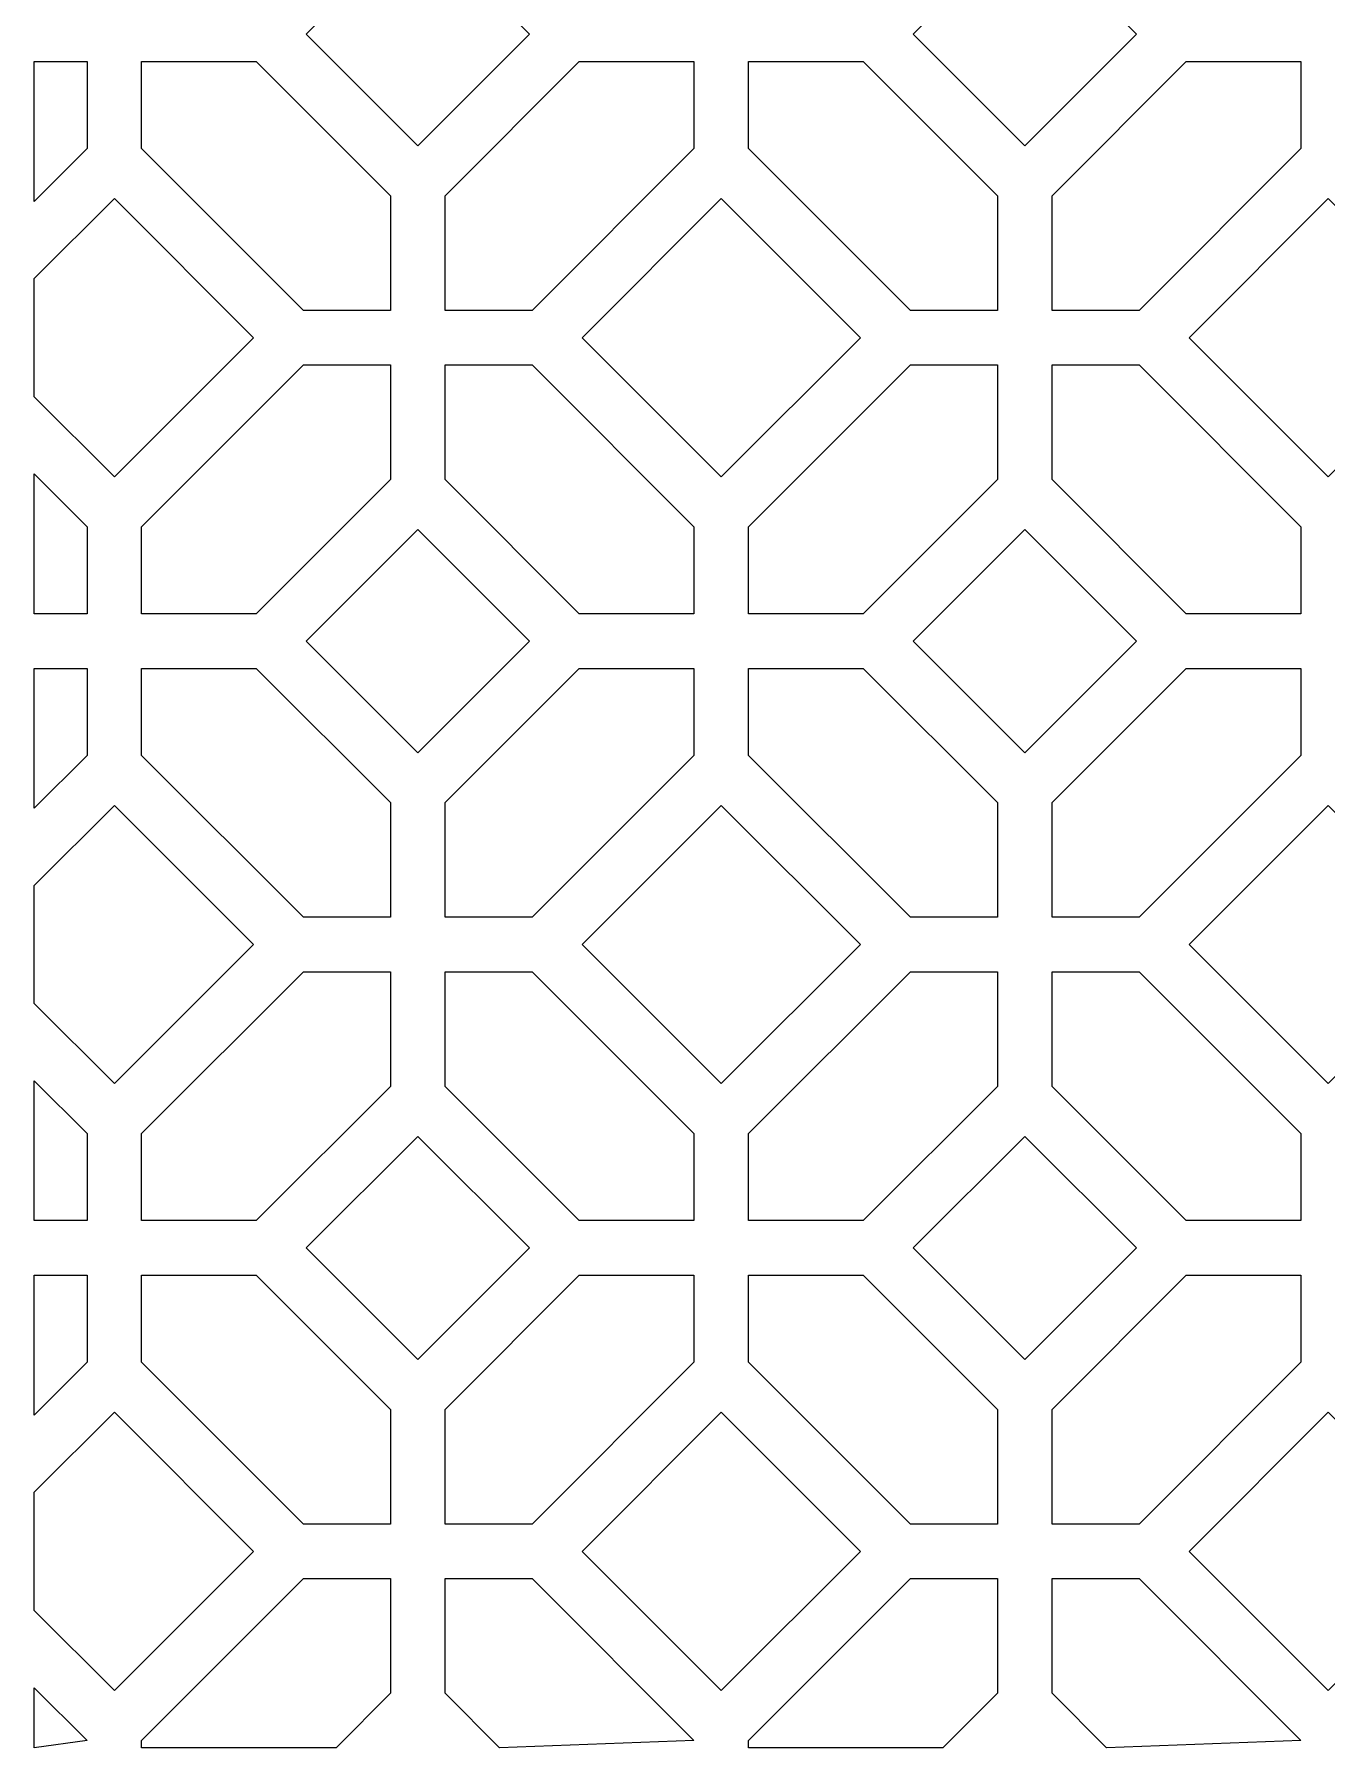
# Model space of a CAD drawing. Header units: centimetres. Extents: x -92 to 92, y -111 to 111.
# Drawn here: x -92.5 to -49.9, y -111 to -54.5 of the extents above; entities that cross this region are included whole.
import ezdxf

# ---------------------------------------------------------------- set-up
doc = ezdxf.new("R2010")
doc.units = ezdxf.units.CM
doc.header["$MEASUREMENT"] = 0
doc.layers.add('layer 1', color=7, linetype='Continuous')

msp = doc.modelspace()

# ---------------------------------------------------------------- linework, layer by layer
at = {"layer": 'layer 1', "color": 242}
for points, knots in [([(-79.81534, -58.20509), (-79.81534, -58.20509), (-76.13825, -54.528), (-76.13825, -54.528), (-76.13825, -54.528), (-76.13825, -54.528), (-79.81534, -50.85091), (-79.81534, -50.85091), (-79.81534, -50.85091), (-79.81534, -50.85091), (-83.49242, -54.528), (-83.49242, -54.528), (-83.49242, -54.528), (-83.49242, -54.528), (-79.81534, -58.20509), (-79.81534, -58.20509)], [0, 0, 0, 0, 0.2, 0.2, 0.2, 0.2, 0.4, 0.4, 0.4, 0.4, 0.6, 0.6, 0.6, 0.6, 1, 1, 1, 1]), ([(-59.81534, -58.20509), (-59.81534, -58.20509), (-56.13825, -54.528), (-56.13825, -54.528), (-56.13825, -54.528), (-56.13825, -54.528), (-59.81534, -50.85091), (-59.81534, -50.85091), (-59.81534, -50.85091), (-59.81534, -50.85091), (-63.49242, -54.528), (-63.49242, -54.528), (-63.49242, -54.528), (-63.49242, -54.528), (-59.81534, -58.20509), (-59.81534, -58.20509)], [0, 0, 0, 0, 0.2, 0.2, 0.2, 0.2, 0.4, 0.4, 0.4, 0.4, 0.6, 0.6, 0.6, 0.6, 1, 1, 1, 1]), ([(-92.45335, -60.03551), (-92.45335, -60.03551), (-90.71533, -58.29748), (-90.71533, -58.29748), (-90.71533, -58.29748), (-90.71533, -58.29748), (-90.71533, -55.42799), (-90.71533, -55.42799), (-90.71533, -55.42799), (-90.71533, -55.42799), (-92.45335, -55.42798), (-92.45335, -55.42798), (-92.45335, -55.42798), (-92.45335, -55.42798), (-92.45335, -60.03551), (-92.45335, -60.03551)], [0, 0, 0, 0, 0.2, 0.2, 0.2, 0.2, 0.4, 0.4, 0.4, 0.4, 0.6, 0.6, 0.6, 0.6, 1, 1, 1, 1]), ([(-88.91533, -55.428), (-88.91533, -55.428), (-88.91533, -58.29749), (-88.91533, -58.29749), (-88.91533, -58.29749), (-88.91533, -58.29749), (-83.58481, -63.62801), (-83.58481, -63.62801), (-83.58481, -63.62801), (-83.58481, -63.62801), (-80.71534, -63.62801), (-80.71534, -63.62801), (-80.71534, -63.62801), (-80.71534, -63.62801), (-80.71534, -59.85041), (-80.71534, -59.85041), (-80.71534, -59.85041), (-80.71534, -59.85041), (-85.13774, -55.428), (-85.13774, -55.428), (-85.13774, -55.428), (-85.13774, -55.428), (-88.91533, -55.428), (-88.91533, -55.428)], [0, 0, 0, 0, 0.14285714, 0.14285714, 0.14285714, 0.14285714, 0.28571429, 0.28571429, 0.28571429, 0.28571429, 0.42857143, 0.42857143, 0.42857143, 0.42857143, 0.57142857, 0.57142857, 0.57142857, 0.57142857, 0.71428571, 0.71428571, 0.71428571, 0.71428571, 1, 1, 1, 1]), ([(-70.71533, -58.29749), (-70.71533, -58.29749), (-70.71533, -55.428), (-70.71533, -55.428), (-70.71533, -55.428), (-70.71533, -55.428), (-74.49293, -55.428), (-74.49293, -55.428), (-74.49293, -55.428), (-74.49293, -55.428), (-78.91534, -59.85041), (-78.91534, -59.85041), (-78.91534, -59.85041), (-78.91534, -59.85041), (-78.91534, -63.62801), (-78.91534, -63.62801), (-78.91534, -63.62801), (-78.91534, -63.62801), (-76.04585, -63.62801), (-76.04585, -63.62801), (-76.04585, -63.62801), (-76.04585, -63.62801), (-70.71533, -58.29749), (-70.71533, -58.29749)], [0, 0, 0, 0, 0.14285714, 0.14285714, 0.14285714, 0.14285714, 0.28571429, 0.28571429, 0.28571429, 0.28571429, 0.42857143, 0.42857143, 0.42857143, 0.42857143, 0.57142857, 0.57142857, 0.57142857, 0.57142857, 0.71428571, 0.71428571, 0.71428571, 0.71428571, 1, 1, 1, 1]), ([(-68.91533, -55.428), (-68.91533, -55.428), (-68.91533, -58.29749), (-68.91533, -58.29749), (-68.91533, -58.29749), (-68.91533, -58.29749), (-63.58481, -63.62801), (-63.58481, -63.62801), (-63.58481, -63.62801), (-63.58481, -63.62801), (-60.71534, -63.62801), (-60.71534, -63.62801), (-60.71534, -63.62801), (-60.71534, -63.62801), (-60.71534, -59.85041), (-60.71534, -59.85041), (-60.71534, -59.85041), (-60.71534, -59.85041), (-65.13774, -55.428), (-65.13774, -55.428), (-65.13774, -55.428), (-65.13774, -55.428), (-68.91533, -55.428), (-68.91533, -55.428)], [0, 0, 0, 0, 0.14285714, 0.14285714, 0.14285714, 0.14285714, 0.28571429, 0.28571429, 0.28571429, 0.28571429, 0.42857143, 0.42857143, 0.42857143, 0.42857143, 0.57142857, 0.57142857, 0.57142857, 0.57142857, 0.71428571, 0.71428571, 0.71428571, 0.71428571, 1, 1, 1, 1]), ([(-50.71533, -58.29749), (-50.71533, -58.29749), (-50.71533, -55.428), (-50.71533, -55.428), (-50.71533, -55.428), (-50.71533, -55.428), (-54.49293, -55.428), (-54.49293, -55.428), (-54.49293, -55.428), (-54.49293, -55.428), (-58.91534, -59.85041), (-58.91534, -59.85041), (-58.91534, -59.85041), (-58.91534, -59.85041), (-58.91534, -63.62801), (-58.91534, -63.62801), (-58.91534, -63.62801), (-58.91534, -63.62801), (-56.04585, -63.62801), (-56.04585, -63.62801), (-56.04585, -63.62801), (-56.04585, -63.62801), (-50.71533, -58.29749), (-50.71533, -58.29749)], [0, 0, 0, 0, 0.14285714, 0.14285714, 0.14285714, 0.14285714, 0.28571429, 0.28571429, 0.28571429, 0.28571429, 0.42857143, 0.42857143, 0.42857143, 0.42857143, 0.57142857, 0.57142857, 0.57142857, 0.57142857, 0.71428571, 0.71428571, 0.71428571, 0.71428571, 1, 1, 1, 1]), ([(-92.45335, -66.47517), (-92.45335, -66.47517), (-89.81532, -69.1132), (-89.81532, -69.1132), (-89.81532, -69.1132), (-89.81532, -69.1132), (-85.23013, -64.52801), (-85.23013, -64.52801), (-85.23013, -64.52801), (-85.23013, -64.52801), (-89.81534, -59.9428), (-89.81534, -59.9428), (-89.81534, -59.9428), (-89.81534, -59.9428), (-92.45335, -62.58084), (-92.45335, -62.58084), (-92.45335, -62.58084), (-92.45335, -62.58084), (-92.45335, -66.47517), (-92.45335, -66.47517)], [0, 0, 0, 0, 0.16666667, 0.16666667, 0.16666667, 0.16666667, 0.33333333, 0.33333333, 0.33333333, 0.33333333, 0.5, 0.5, 0.5, 0.5, 0.66666667, 0.66666667, 0.66666667, 0.66666667, 1, 1, 1, 1]), ([(-69.81533, -59.94281), (-69.81533, -59.94281), (-74.40053, -64.528), (-74.40053, -64.528), (-74.40053, -64.528), (-74.40053, -64.528), (-69.81532, -69.11321), (-69.81532, -69.11321), (-69.81532, -69.11321), (-69.81532, -69.11321), (-65.23013, -64.52801), (-65.23013, -64.52801), (-65.23013, -64.52801), (-65.23013, -64.52801), (-69.81533, -59.94281), (-69.81533, -59.94281)], [0, 0, 0, 0, 0.2, 0.2, 0.2, 0.2, 0.4, 0.4, 0.4, 0.4, 0.6, 0.6, 0.6, 0.6, 1, 1, 1, 1]), ([(-49.81533, -59.94281), (-49.81533, -59.94281), (-54.40053, -64.528), (-54.40053, -64.528), (-54.40053, -64.528), (-54.40053, -64.528), (-49.81532, -69.11321), (-49.81532, -69.11321), (-49.81532, -69.11321), (-49.81532, -69.11321), (-45.23013, -64.52801), (-45.23013, -64.52801), (-45.23013, -64.52801), (-45.23013, -64.52801), (-49.81533, -59.94281), (-49.81533, -59.94281)], [0, 0, 0, 0, 0.2, 0.2, 0.2, 0.2, 0.4, 0.4, 0.4, 0.4, 0.6, 0.6, 0.6, 0.6, 1, 1, 1, 1]), ([(-80.71533, -65.42801), (-80.71533, -65.42801), (-83.5848, -65.42801), (-83.5848, -65.42801), (-83.5848, -65.42801), (-83.5848, -65.42801), (-88.91532, -70.75853), (-88.91532, -70.75853), (-88.91532, -70.75853), (-88.91532, -70.75853), (-88.91532, -73.628), (-88.91532, -73.628), (-88.91532, -73.628), (-88.91532, -73.628), (-85.13773, -73.628), (-85.13773, -73.628), (-85.13773, -73.628), (-85.13773, -73.628), (-80.71533, -69.20559), (-80.71533, -69.20559), (-80.71533, -69.20559), (-80.71533, -69.20559), (-80.71533, -65.42801), (-80.71533, -65.42801)], [0, 0, 0, 0, 0.14285714, 0.14285714, 0.14285714, 0.14285714, 0.28571429, 0.28571429, 0.28571429, 0.28571429, 0.42857143, 0.42857143, 0.42857143, 0.42857143, 0.57142857, 0.57142857, 0.57142857, 0.57142857, 0.71428571, 0.71428571, 0.71428571, 0.71428571, 1, 1, 1, 1]), ([(-76.04584, -65.42801), (-76.04584, -65.42801), (-78.91533, -65.42801), (-78.91533, -65.42801), (-78.91533, -65.42801), (-78.91533, -65.42801), (-78.91533, -69.20559), (-78.91533, -69.20559), (-78.91533, -69.20559), (-78.91533, -69.20559), (-74.49292, -73.628), (-74.49292, -73.628), (-74.49292, -73.628), (-74.49292, -73.628), (-70.71532, -73.628), (-70.71532, -73.628), (-70.71532, -73.628), (-70.71532, -73.628), (-70.71532, -70.75853), (-70.71532, -70.75853), (-70.71532, -70.75853), (-70.71532, -70.75853), (-76.04584, -65.42801), (-76.04584, -65.42801)], [0, 0, 0, 0, 0.14285714, 0.14285714, 0.14285714, 0.14285714, 0.28571429, 0.28571429, 0.28571429, 0.28571429, 0.42857143, 0.42857143, 0.42857143, 0.42857143, 0.57142857, 0.57142857, 0.57142857, 0.57142857, 0.71428571, 0.71428571, 0.71428571, 0.71428571, 1, 1, 1, 1]), ([(-60.71533, -65.42801), (-60.71533, -65.42801), (-63.5848, -65.42801), (-63.5848, -65.42801), (-63.5848, -65.42801), (-63.5848, -65.42801), (-68.91532, -70.75853), (-68.91532, -70.75853), (-68.91532, -70.75853), (-68.91532, -70.75853), (-68.91532, -73.628), (-68.91532, -73.628), (-68.91532, -73.628), (-68.91532, -73.628), (-65.13773, -73.628), (-65.13773, -73.628), (-65.13773, -73.628), (-65.13773, -73.628), (-60.71533, -69.20559), (-60.71533, -69.20559), (-60.71533, -69.20559), (-60.71533, -69.20559), (-60.71533, -65.42801), (-60.71533, -65.42801)], [0, 0, 0, 0, 0.14285714, 0.14285714, 0.14285714, 0.14285714, 0.28571429, 0.28571429, 0.28571429, 0.28571429, 0.42857143, 0.42857143, 0.42857143, 0.42857143, 0.57142857, 0.57142857, 0.57142857, 0.57142857, 0.71428571, 0.71428571, 0.71428571, 0.71428571, 1, 1, 1, 1]), ([(-56.04584, -65.42801), (-56.04584, -65.42801), (-58.91533, -65.42801), (-58.91533, -65.42801), (-58.91533, -65.42801), (-58.91533, -65.42801), (-58.91533, -69.20559), (-58.91533, -69.20559), (-58.91533, -69.20559), (-58.91533, -69.20559), (-54.49292, -73.628), (-54.49292, -73.628), (-54.49292, -73.628), (-54.49292, -73.628), (-50.71532, -73.628), (-50.71532, -73.628), (-50.71532, -73.628), (-50.71532, -73.628), (-50.71532, -70.75853), (-50.71532, -70.75853), (-50.71532, -70.75853), (-50.71532, -70.75853), (-56.04584, -65.42801), (-56.04584, -65.42801)], [0, 0, 0, 0, 0.14285714, 0.14285714, 0.14285714, 0.14285714, 0.28571429, 0.28571429, 0.28571429, 0.28571429, 0.42857143, 0.42857143, 0.42857143, 0.42857143, 0.57142857, 0.57142857, 0.57142857, 0.57142857, 0.71428571, 0.71428571, 0.71428571, 0.71428571, 1, 1, 1, 1]), ([(-92.45335, -73.62799), (-92.45335, -73.62799), (-90.71532, -73.62799), (-90.71532, -73.62799), (-90.71532, -73.62799), (-90.71532, -73.62799), (-90.71532, -70.75852), (-90.71532, -70.75852), (-90.71532, -70.75852), (-90.71532, -70.75852), (-92.45335, -69.02047), (-92.45335, -69.02047), (-92.45335, -69.02047), (-92.45335, -69.02047), (-92.45335, -73.62799), (-92.45335, -73.62799)], [0, 0, 0, 0, 0.2, 0.2, 0.2, 0.2, 0.4, 0.4, 0.4, 0.4, 0.6, 0.6, 0.6, 0.6, 1, 1, 1, 1]), ([(-79.81533, -78.20509), (-79.81533, -78.20509), (-76.13824, -74.528), (-76.13824, -74.528), (-76.13824, -74.528), (-76.13824, -74.528), (-79.81533, -70.85091), (-79.81533, -70.85091), (-79.81533, -70.85091), (-79.81533, -70.85091), (-83.49241, -74.528), (-83.49241, -74.528), (-83.49241, -74.528), (-83.49241, -74.528), (-79.81533, -78.20509), (-79.81533, -78.20509)], [0, 0, 0, 0, 0.2, 0.2, 0.2, 0.2, 0.4, 0.4, 0.4, 0.4, 0.6, 0.6, 0.6, 0.6, 1, 1, 1, 1]), ([(-59.81533, -78.20509), (-59.81533, -78.20509), (-56.13824, -74.528), (-56.13824, -74.528), (-56.13824, -74.528), (-56.13824, -74.528), (-59.81533, -70.85091), (-59.81533, -70.85091), (-59.81533, -70.85091), (-59.81533, -70.85091), (-63.49241, -74.528), (-63.49241, -74.528), (-63.49241, -74.528), (-63.49241, -74.528), (-59.81533, -78.20509), (-59.81533, -78.20509)], [0, 0, 0, 0, 0.2, 0.2, 0.2, 0.2, 0.4, 0.4, 0.4, 0.4, 0.6, 0.6, 0.6, 0.6, 1, 1, 1, 1]), ([(-92.45335, -80.03552), (-92.45335, -80.03552), (-90.71532, -78.29748), (-90.71532, -78.29748), (-90.71532, -78.29748), (-90.71532, -78.29748), (-90.71532, -75.42799), (-90.71532, -75.42799), (-90.71532, -75.42799), (-90.71532, -75.42799), (-92.45335, -75.42798), (-92.45335, -75.42798), (-92.45335, -75.42798), (-92.45335, -75.42798), (-92.45335, -80.03552), (-92.45335, -80.03552)], [0, 0, 0, 0, 0.2, 0.2, 0.2, 0.2, 0.4, 0.4, 0.4, 0.4, 0.6, 0.6, 0.6, 0.6, 1, 1, 1, 1]), ([(-88.91532, -75.428), (-88.91532, -75.428), (-88.91532, -78.29749), (-88.91532, -78.29749), (-88.91532, -78.29749), (-88.91532, -78.29749), (-83.5848, -83.62801), (-83.5848, -83.62801), (-83.5848, -83.62801), (-83.5848, -83.62801), (-80.71533, -83.62801), (-80.71533, -83.62801), (-80.71533, -83.62801), (-80.71533, -83.62801), (-80.71533, -79.85041), (-80.71533, -79.85041), (-80.71533, -79.85041), (-80.71533, -79.85041), (-85.13773, -75.428), (-85.13773, -75.428), (-85.13773, -75.428), (-85.13773, -75.428), (-88.91532, -75.428), (-88.91532, -75.428)], [0, 0, 0, 0, 0.14285714, 0.14285714, 0.14285714, 0.14285714, 0.28571429, 0.28571429, 0.28571429, 0.28571429, 0.42857143, 0.42857143, 0.42857143, 0.42857143, 0.57142857, 0.57142857, 0.57142857, 0.57142857, 0.71428571, 0.71428571, 0.71428571, 0.71428571, 1, 1, 1, 1]), ([(-70.71532, -78.29749), (-70.71532, -78.29749), (-70.71532, -75.428), (-70.71532, -75.428), (-70.71532, -75.428), (-70.71532, -75.428), (-74.49292, -75.428), (-74.49292, -75.428), (-74.49292, -75.428), (-74.49292, -75.428), (-78.91533, -79.85041), (-78.91533, -79.85041), (-78.91533, -79.85041), (-78.91533, -79.85041), (-78.91533, -83.62801), (-78.91533, -83.62801), (-78.91533, -83.62801), (-78.91533, -83.62801), (-76.04584, -83.62801), (-76.04584, -83.62801), (-76.04584, -83.62801), (-76.04584, -83.62801), (-70.71532, -78.29749), (-70.71532, -78.29749)], [0, 0, 0, 0, 0.14285714, 0.14285714, 0.14285714, 0.14285714, 0.28571429, 0.28571429, 0.28571429, 0.28571429, 0.42857143, 0.42857143, 0.42857143, 0.42857143, 0.57142857, 0.57142857, 0.57142857, 0.57142857, 0.71428571, 0.71428571, 0.71428571, 0.71428571, 1, 1, 1, 1]), ([(-68.91532, -75.428), (-68.91532, -75.428), (-68.91532, -78.29749), (-68.91532, -78.29749), (-68.91532, -78.29749), (-68.91532, -78.29749), (-63.5848, -83.62801), (-63.5848, -83.62801), (-63.5848, -83.62801), (-63.5848, -83.62801), (-60.71533, -83.62801), (-60.71533, -83.62801), (-60.71533, -83.62801), (-60.71533, -83.62801), (-60.71533, -79.85041), (-60.71533, -79.85041), (-60.71533, -79.85041), (-60.71533, -79.85041), (-65.13773, -75.428), (-65.13773, -75.428), (-65.13773, -75.428), (-65.13773, -75.428), (-68.91532, -75.428), (-68.91532, -75.428)], [0, 0, 0, 0, 0.14285714, 0.14285714, 0.14285714, 0.14285714, 0.28571429, 0.28571429, 0.28571429, 0.28571429, 0.42857143, 0.42857143, 0.42857143, 0.42857143, 0.57142857, 0.57142857, 0.57142857, 0.57142857, 0.71428571, 0.71428571, 0.71428571, 0.71428571, 1, 1, 1, 1]), ([(-50.71532, -78.29749), (-50.71532, -78.29749), (-50.71532, -75.428), (-50.71532, -75.428), (-50.71532, -75.428), (-50.71532, -75.428), (-54.49292, -75.428), (-54.49292, -75.428), (-54.49292, -75.428), (-54.49292, -75.428), (-58.91533, -79.85041), (-58.91533, -79.85041), (-58.91533, -79.85041), (-58.91533, -79.85041), (-58.91533, -83.62801), (-58.91533, -83.62801), (-58.91533, -83.62801), (-58.91533, -83.62801), (-56.04584, -83.62801), (-56.04584, -83.62801), (-56.04584, -83.62801), (-56.04584, -83.62801), (-50.71532, -78.29749), (-50.71532, -78.29749)], [0, 0, 0, 0, 0.14285714, 0.14285714, 0.14285714, 0.14285714, 0.28571429, 0.28571429, 0.28571429, 0.28571429, 0.42857143, 0.42857143, 0.42857143, 0.42857143, 0.57142857, 0.57142857, 0.57142857, 0.57142857, 0.71428571, 0.71428571, 0.71428571, 0.71428571, 1, 1, 1, 1]), ([(-92.45335, -86.47519), (-92.45335, -86.47519), (-89.81532, -89.1132), (-89.81532, -89.1132), (-89.81532, -89.1132), (-89.81532, -89.1132), (-85.23012, -84.52801), (-85.23012, -84.52801), (-85.23012, -84.52801), (-85.23012, -84.52801), (-89.81533, -79.9428), (-89.81533, -79.9428), (-89.81533, -79.9428), (-89.81533, -79.9428), (-92.45335, -82.58083), (-92.45335, -82.58083), (-92.45335, -82.58083), (-92.45335, -82.58083), (-92.45335, -86.47519), (-92.45335, -86.47519)], [0, 0, 0, 0, 0.16666667, 0.16666667, 0.16666667, 0.16666667, 0.33333333, 0.33333333, 0.33333333, 0.33333333, 0.5, 0.5, 0.5, 0.5, 0.66666667, 0.66666667, 0.66666667, 0.66666667, 1, 1, 1, 1]), ([(-69.81532, -79.94281), (-69.81532, -79.94281), (-74.40052, -84.52801), (-74.40052, -84.52801), (-74.40052, -84.52801), (-74.40052, -84.52801), (-69.81532, -89.11321), (-69.81532, -89.11321), (-69.81532, -89.11321), (-69.81532, -89.11321), (-65.23012, -84.52801), (-65.23012, -84.52801), (-65.23012, -84.52801), (-65.23012, -84.52801), (-69.81532, -79.94281), (-69.81532, -79.94281)], [0, 0, 0, 0, 0.2, 0.2, 0.2, 0.2, 0.4, 0.4, 0.4, 0.4, 0.6, 0.6, 0.6, 0.6, 1, 1, 1, 1]), ([(-49.81532, -79.94281), (-49.81532, -79.94281), (-54.40052, -84.52801), (-54.40052, -84.52801), (-54.40052, -84.52801), (-54.40052, -84.52801), (-49.81532, -89.11321), (-49.81532, -89.11321), (-49.81532, -89.11321), (-49.81532, -89.11321), (-45.23012, -84.52801), (-45.23012, -84.52801), (-45.23012, -84.52801), (-45.23012, -84.52801), (-49.81532, -79.94281), (-49.81532, -79.94281)], [0, 0, 0, 0, 0.2, 0.2, 0.2, 0.2, 0.4, 0.4, 0.4, 0.4, 0.6, 0.6, 0.6, 0.6, 1, 1, 1, 1]), ([(-80.71533, -85.42801), (-80.71533, -85.42801), (-83.5848, -85.42801), (-83.5848, -85.42801), (-83.5848, -85.42801), (-83.5848, -85.42801), (-88.91532, -90.75853), (-88.91532, -90.75853), (-88.91532, -90.75853), (-88.91532, -90.75853), (-88.91532, -93.628), (-88.91532, -93.628), (-88.91532, -93.628), (-88.91532, -93.628), (-85.13773, -93.628), (-85.13773, -93.628), (-85.13773, -93.628), (-85.13773, -93.628), (-80.71533, -89.20559), (-80.71533, -89.20559), (-80.71533, -89.20559), (-80.71533, -89.20559), (-80.71533, -85.42801), (-80.71533, -85.42801)], [0, 0, 0, 0, 0.14285714, 0.14285714, 0.14285714, 0.14285714, 0.28571429, 0.28571429, 0.28571429, 0.28571429, 0.42857143, 0.42857143, 0.42857143, 0.42857143, 0.57142857, 0.57142857, 0.57142857, 0.57142857, 0.71428571, 0.71428571, 0.71428571, 0.71428571, 1, 1, 1, 1]), ([(-76.04584, -85.42801), (-76.04584, -85.42801), (-78.91533, -85.42801), (-78.91533, -85.42801), (-78.91533, -85.42801), (-78.91533, -85.42801), (-78.91533, -89.20559), (-78.91533, -89.20559), (-78.91533, -89.20559), (-78.91533, -89.20559), (-74.49292, -93.628), (-74.49292, -93.628), (-74.49292, -93.628), (-74.49292, -93.628), (-70.71532, -93.628), (-70.71532, -93.628), (-70.71532, -93.628), (-70.71532, -93.628), (-70.71532, -90.75853), (-70.71532, -90.75853), (-70.71532, -90.75853), (-70.71532, -90.75853), (-76.04584, -85.42801), (-76.04584, -85.42801)], [0, 0, 0, 0, 0.14285714, 0.14285714, 0.14285714, 0.14285714, 0.28571429, 0.28571429, 0.28571429, 0.28571429, 0.42857143, 0.42857143, 0.42857143, 0.42857143, 0.57142857, 0.57142857, 0.57142857, 0.57142857, 0.71428571, 0.71428571, 0.71428571, 0.71428571, 1, 1, 1, 1]), ([(-60.71533, -85.42801), (-60.71533, -85.42801), (-63.5848, -85.42801), (-63.5848, -85.42801), (-63.5848, -85.42801), (-63.5848, -85.42801), (-68.91532, -90.75853), (-68.91532, -90.75853), (-68.91532, -90.75853), (-68.91532, -90.75853), (-68.91532, -93.628), (-68.91532, -93.628), (-68.91532, -93.628), (-68.91532, -93.628), (-65.13773, -93.628), (-65.13773, -93.628), (-65.13773, -93.628), (-65.13773, -93.628), (-60.71533, -89.20559), (-60.71533, -89.20559), (-60.71533, -89.20559), (-60.71533, -89.20559), (-60.71533, -85.42801), (-60.71533, -85.42801)], [0, 0, 0, 0, 0.14285714, 0.14285714, 0.14285714, 0.14285714, 0.28571429, 0.28571429, 0.28571429, 0.28571429, 0.42857143, 0.42857143, 0.42857143, 0.42857143, 0.57142857, 0.57142857, 0.57142857, 0.57142857, 0.71428571, 0.71428571, 0.71428571, 0.71428571, 1, 1, 1, 1]), ([(-56.04584, -85.42801), (-56.04584, -85.42801), (-58.91533, -85.42801), (-58.91533, -85.42801), (-58.91533, -85.42801), (-58.91533, -85.42801), (-58.91533, -89.20559), (-58.91533, -89.20559), (-58.91533, -89.20559), (-58.91533, -89.20559), (-54.49292, -93.628), (-54.49292, -93.628), (-54.49292, -93.628), (-54.49292, -93.628), (-50.71532, -93.628), (-50.71532, -93.628), (-50.71532, -93.628), (-50.71532, -93.628), (-50.71532, -90.75853), (-50.71532, -90.75853), (-50.71532, -90.75853), (-50.71532, -90.75853), (-56.04584, -85.42801), (-56.04584, -85.42801)], [0, 0, 0, 0, 0.14285714, 0.14285714, 0.14285714, 0.14285714, 0.28571429, 0.28571429, 0.28571429, 0.28571429, 0.42857143, 0.42857143, 0.42857143, 0.42857143, 0.57142857, 0.57142857, 0.57142857, 0.57142857, 0.71428571, 0.71428571, 0.71428571, 0.71428571, 1, 1, 1, 1]), ([(-92.45335, -93.62799), (-92.45335, -93.62799), (-90.71532, -93.62799), (-90.71532, -93.62799), (-90.71532, -93.62799), (-90.71532, -93.62799), (-90.71532, -90.75852), (-90.71532, -90.75852), (-90.71532, -90.75852), (-90.71532, -90.75852), (-92.45335, -89.02048), (-92.45335, -89.02048), (-92.45335, -89.02048), (-92.45335, -89.02048), (-92.45335, -93.62799), (-92.45335, -93.62799)], [0, 0, 0, 0, 0.2, 0.2, 0.2, 0.2, 0.4, 0.4, 0.4, 0.4, 0.6, 0.6, 0.6, 0.6, 1, 1, 1, 1]), ([(-79.81533, -98.20509), (-79.81533, -98.20509), (-76.13824, -94.528), (-76.13824, -94.528), (-76.13824, -94.528), (-76.13824, -94.528), (-79.81533, -90.85091), (-79.81533, -90.85091), (-79.81533, -90.85091), (-79.81533, -90.85091), (-83.49241, -94.528), (-83.49241, -94.528), (-83.49241, -94.528), (-83.49241, -94.528), (-79.81533, -98.20509), (-79.81533, -98.20509)], [0, 0, 0, 0, 0.2, 0.2, 0.2, 0.2, 0.4, 0.4, 0.4, 0.4, 0.6, 0.6, 0.6, 0.6, 1, 1, 1, 1]), ([(-59.81533, -98.20509), (-59.81533, -98.20509), (-56.13824, -94.528), (-56.13824, -94.528), (-56.13824, -94.528), (-56.13824, -94.528), (-59.81533, -90.85091), (-59.81533, -90.85091), (-59.81533, -90.85091), (-59.81533, -90.85091), (-63.49241, -94.528), (-63.49241, -94.528), (-63.49241, -94.528), (-63.49241, -94.528), (-59.81533, -98.20509), (-59.81533, -98.20509)], [0, 0, 0, 0, 0.2, 0.2, 0.2, 0.2, 0.4, 0.4, 0.4, 0.4, 0.6, 0.6, 0.6, 0.6, 1, 1, 1, 1]), ([(-92.45335, -100.03552), (-92.45335, -100.03552), (-90.71532, -98.29748), (-90.71532, -98.29748), (-90.71532, -98.29748), (-90.71532, -98.29748), (-90.71532, -95.42799), (-90.71532, -95.42799), (-90.71532, -95.42799), (-90.71532, -95.42799), (-92.45335, -95.42798), (-92.45335, -95.42798), (-92.45335, -95.42798), (-92.45335, -95.42798), (-92.45335, -100.03552), (-92.45335, -100.03552)], [0, 0, 0, 0, 0.2, 0.2, 0.2, 0.2, 0.4, 0.4, 0.4, 0.4, 0.6, 0.6, 0.6, 0.6, 1, 1, 1, 1]), ([(-88.91532, -95.428), (-88.91532, -95.428), (-88.91532, -98.29749), (-88.91532, -98.29749), (-88.91532, -98.29749), (-88.91532, -98.29749), (-83.5848, -103.62801), (-83.5848, -103.62801), (-83.5848, -103.62801), (-83.5848, -103.62801), (-80.71533, -103.62801), (-80.71533, -103.62801), (-80.71533, -103.62801), (-80.71533, -103.62801), (-80.71533, -99.85041), (-80.71533, -99.85041), (-80.71533, -99.85041), (-80.71533, -99.85041), (-85.13773, -95.428), (-85.13773, -95.428), (-85.13773, -95.428), (-85.13773, -95.428), (-88.91532, -95.428), (-88.91532, -95.428)], [0, 0, 0, 0, 0.14285714, 0.14285714, 0.14285714, 0.14285714, 0.28571429, 0.28571429, 0.28571429, 0.28571429, 0.42857143, 0.42857143, 0.42857143, 0.42857143, 0.57142857, 0.57142857, 0.57142857, 0.57142857, 0.71428571, 0.71428571, 0.71428571, 0.71428571, 1, 1, 1, 1]), ([(-70.71532, -98.29749), (-70.71532, -98.29749), (-70.71532, -95.428), (-70.71532, -95.428), (-70.71532, -95.428), (-70.71532, -95.428), (-74.49292, -95.428), (-74.49292, -95.428), (-74.49292, -95.428), (-74.49292, -95.428), (-78.91533, -99.85041), (-78.91533, -99.85041), (-78.91533, -99.85041), (-78.91533, -99.85041), (-78.91533, -103.62801), (-78.91533, -103.62801), (-78.91533, -103.62801), (-78.91533, -103.62801), (-76.04584, -103.62801), (-76.04584, -103.62801), (-76.04584, -103.62801), (-76.04584, -103.62801), (-70.71532, -98.29749), (-70.71532, -98.29749)], [0, 0, 0, 0, 0.14285714, 0.14285714, 0.14285714, 0.14285714, 0.28571429, 0.28571429, 0.28571429, 0.28571429, 0.42857143, 0.42857143, 0.42857143, 0.42857143, 0.57142857, 0.57142857, 0.57142857, 0.57142857, 0.71428571, 0.71428571, 0.71428571, 0.71428571, 1, 1, 1, 1]), ([(-68.91532, -95.428), (-68.91532, -95.428), (-68.91532, -98.29749), (-68.91532, -98.29749), (-68.91532, -98.29749), (-68.91532, -98.29749), (-63.5848, -103.62801), (-63.5848, -103.62801), (-63.5848, -103.62801), (-63.5848, -103.62801), (-60.71533, -103.62801), (-60.71533, -103.62801), (-60.71533, -103.62801), (-60.71533, -103.62801), (-60.71533, -99.85041), (-60.71533, -99.85041), (-60.71533, -99.85041), (-60.71533, -99.85041), (-65.13773, -95.428), (-65.13773, -95.428), (-65.13773, -95.428), (-65.13773, -95.428), (-68.91532, -95.428), (-68.91532, -95.428)], [0, 0, 0, 0, 0.14285714, 0.14285714, 0.14285714, 0.14285714, 0.28571429, 0.28571429, 0.28571429, 0.28571429, 0.42857143, 0.42857143, 0.42857143, 0.42857143, 0.57142857, 0.57142857, 0.57142857, 0.57142857, 0.71428571, 0.71428571, 0.71428571, 0.71428571, 1, 1, 1, 1]), ([(-50.71532, -98.29749), (-50.71532, -98.29749), (-50.71532, -95.428), (-50.71532, -95.428), (-50.71532, -95.428), (-50.71532, -95.428), (-54.49292, -95.428), (-54.49292, -95.428), (-54.49292, -95.428), (-54.49292, -95.428), (-58.91533, -99.85041), (-58.91533, -99.85041), (-58.91533, -99.85041), (-58.91533, -99.85041), (-58.91533, -103.62801), (-58.91533, -103.62801), (-58.91533, -103.62801), (-58.91533, -103.62801), (-56.04584, -103.62801), (-56.04584, -103.62801), (-56.04584, -103.62801), (-56.04584, -103.62801), (-50.71532, -98.29749), (-50.71532, -98.29749)], [0, 0, 0, 0, 0.14285714, 0.14285714, 0.14285714, 0.14285714, 0.28571429, 0.28571429, 0.28571429, 0.28571429, 0.42857143, 0.42857143, 0.42857143, 0.42857143, 0.57142857, 0.57142857, 0.57142857, 0.57142857, 0.71428571, 0.71428571, 0.71428571, 0.71428571, 1, 1, 1, 1]), ([(-92.45335, -106.47516), (-92.45335, -106.47516), (-89.81531, -109.1132), (-89.81531, -109.1132), (-89.81531, -109.1132), (-89.81531, -109.1132), (-85.23012, -104.52801), (-85.23012, -104.52801), (-85.23012, -104.52801), (-85.23012, -104.52801), (-89.81533, -99.9428), (-89.81533, -99.9428), (-89.81533, -99.9428), (-89.81533, -99.9428), (-92.45335, -102.58085), (-92.45335, -102.58085), (-92.45335, -102.58085), (-92.45335, -102.58085), (-92.45335, -106.47516), (-92.45335, -106.47516)], [0, 0, 0, 0, 0.16666667, 0.16666667, 0.16666667, 0.16666667, 0.33333333, 0.33333333, 0.33333333, 0.33333333, 0.5, 0.5, 0.5, 0.5, 0.66666667, 0.66666667, 0.66666667, 0.66666667, 1, 1, 1, 1]), ([(-69.81532, -99.94281), (-69.81532, -99.94281), (-74.40052, -104.528), (-74.40052, -104.528), (-74.40052, -104.528), (-74.40052, -104.528), (-69.81531, -109.11321), (-69.81531, -109.11321), (-69.81531, -109.11321), (-69.81531, -109.11321), (-65.23012, -104.52801), (-65.23012, -104.52801), (-65.23012, -104.52801), (-65.23012, -104.52801), (-69.81532, -99.94281), (-69.81532, -99.94281)], [0, 0, 0, 0, 0.2, 0.2, 0.2, 0.2, 0.4, 0.4, 0.4, 0.4, 0.6, 0.6, 0.6, 0.6, 1, 1, 1, 1]), ([(-49.81532, -99.94281), (-49.81532, -99.94281), (-54.40052, -104.528), (-54.40052, -104.528), (-54.40052, -104.528), (-54.40052, -104.528), (-49.81531, -109.11321), (-49.81531, -109.11321), (-49.81531, -109.11321), (-49.81531, -109.11321), (-45.23012, -104.52801), (-45.23012, -104.52801), (-45.23012, -104.52801), (-45.23012, -104.52801), (-49.81532, -99.94281), (-49.81532, -99.94281)], [0, 0, 0, 0, 0.2, 0.2, 0.2, 0.2, 0.4, 0.4, 0.4, 0.4, 0.6, 0.6, 0.6, 0.6, 1, 1, 1, 1]), ([(-82.50971, -111), (-82.50971, -111), (-80.71532, -109.20559), (-80.71532, -109.20559), (-80.71532, -109.20559), (-80.71532, -109.20559), (-80.71532, -105.42801), (-80.71532, -105.42801), (-80.71532, -105.42801), (-80.71532, -105.42801), (-83.58479, -105.42801), (-83.58479, -105.42801), (-83.58479, -105.42801), (-83.58479, -105.42801), (-88.91531, -110.75853), (-88.91531, -110.75853), (-88.91531, -110.75853), (-88.91531, -110.75853), (-88.91532, -111), (-88.91532, -111), (-88.91532, -111), (-88.91532, -111), (-82.50971, -111), (-82.50971, -111)], [0, 0, 0, 0, 0.14285714, 0.14285714, 0.14285714, 0.14285714, 0.28571429, 0.28571429, 0.28571429, 0.28571429, 0.42857143, 0.42857143, 0.42857143, 0.42857143, 0.57142857, 0.57142857, 0.57142857, 0.57142857, 0.71428571, 0.71428571, 0.71428571, 0.71428571, 1, 1, 1, 1]), ([(-70.71531, -110.75853), (-70.71531, -110.75853), (-76.04583, -105.42801), (-76.04583, -105.42801), (-76.04583, -105.42801), (-76.04583, -105.42801), (-78.91532, -105.42801), (-78.91532, -105.42801), (-78.91532, -105.42801), (-78.91532, -105.42801), (-78.91532, -109.20559), (-78.91532, -109.20559), (-78.91532, -109.20559), (-78.91532, -109.20559), (-77.12091, -111), (-77.12091, -111), (-77.12091, -111), (-77.12091, -111), (-70.71531, -110.75853), (-70.71531, -110.75853)], [0, 0, 0, 0, 0.16666667, 0.16666667, 0.16666667, 0.16666667, 0.33333333, 0.33333333, 0.33333333, 0.33333333, 0.5, 0.5, 0.5, 0.5, 0.66666667, 0.66666667, 0.66666667, 0.66666667, 1, 1, 1, 1]), ([(-62.50971, -111), (-62.50971, -111), (-60.71532, -109.20559), (-60.71532, -109.20559), (-60.71532, -109.20559), (-60.71532, -109.20559), (-60.71532, -105.42801), (-60.71532, -105.42801), (-60.71532, -105.42801), (-60.71532, -105.42801), (-63.58479, -105.42801), (-63.58479, -105.42801), (-63.58479, -105.42801), (-63.58479, -105.42801), (-68.91531, -110.75853), (-68.91531, -110.75853), (-68.91531, -110.75853), (-68.91531, -110.75853), (-68.91533, -111), (-68.91533, -111), (-68.91533, -111), (-68.91533, -111), (-62.50971, -111), (-62.50971, -111)], [0, 0, 0, 0, 0.14285714, 0.14285714, 0.14285714, 0.14285714, 0.28571429, 0.28571429, 0.28571429, 0.28571429, 0.42857143, 0.42857143, 0.42857143, 0.42857143, 0.57142857, 0.57142857, 0.57142857, 0.57142857, 0.71428571, 0.71428571, 0.71428571, 0.71428571, 1, 1, 1, 1]), ([(-50.71531, -110.75853), (-50.71531, -110.75853), (-56.04583, -105.42801), (-56.04583, -105.42801), (-56.04583, -105.42801), (-56.04583, -105.42801), (-58.91532, -105.42801), (-58.91532, -105.42801), (-58.91532, -105.42801), (-58.91532, -105.42801), (-58.91532, -109.20559), (-58.91532, -109.20559), (-58.91532, -109.20559), (-58.91532, -109.20559), (-57.12092, -111), (-57.12092, -111), (-57.12092, -111), (-57.12092, -111), (-50.71531, -110.75853), (-50.71531, -110.75853)], [0, 0, 0, 0, 0.16666667, 0.16666667, 0.16666667, 0.16666667, 0.33333333, 0.33333333, 0.33333333, 0.33333333, 0.5, 0.5, 0.5, 0.5, 0.66666667, 0.66666667, 0.66666667, 0.66666667, 1, 1, 1, 1]), ([(-90.71531, -110.75852), (-90.71531, -110.75852), (-92.45335, -109.02048), (-92.45335, -109.02048), (-92.45335, -109.02048), (-92.45335, -109.02048), (-92.45335, -111), (-92.45335, -111), (-92.45335, -111), (-92.45335, -111), (-90.71531, -110.75852), (-90.71531, -110.75852)], [0, 0, 0, 0, 0.25, 0.25, 0.25, 0.25, 0.5, 0.5, 0.5, 0.5, 1, 1, 1, 1])]:
    msp.add_open_spline(points, degree=3, knots=knots, dxfattribs=at)

doc.saveas('drawing.dxf')
